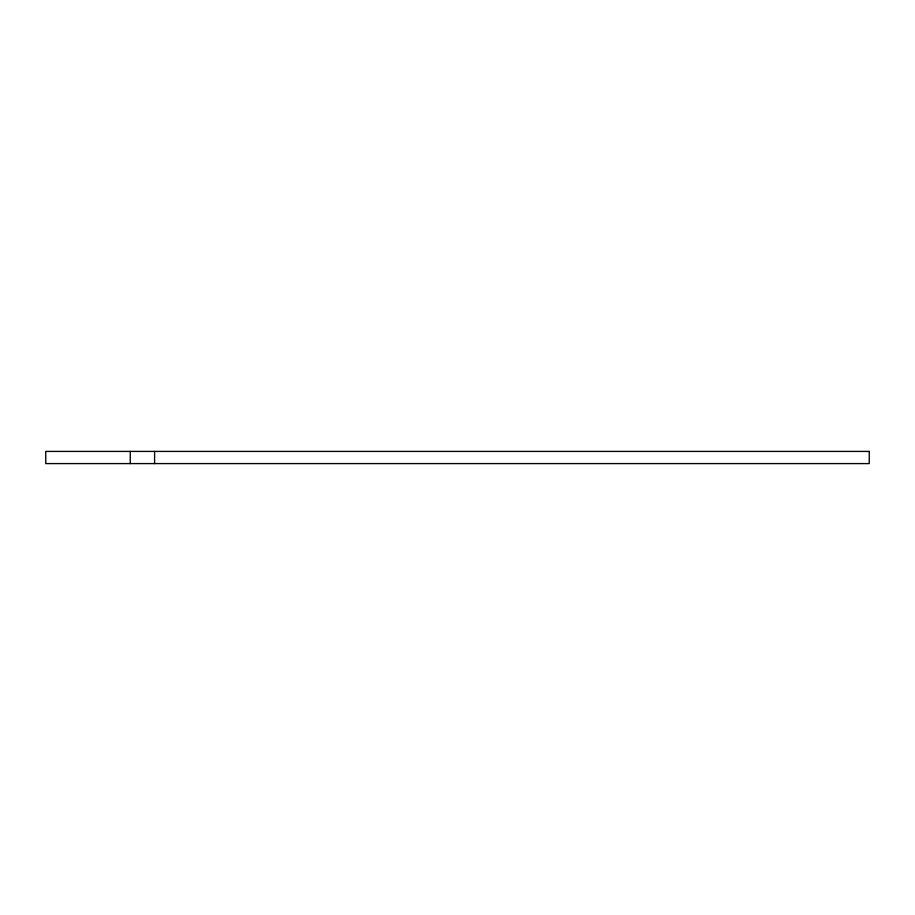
<?xml version="1.0" encoding="UTF-8"?>
<svg xmlns="http://www.w3.org/2000/svg" width="915" height="915" viewBox="0 0 915 915"><rect width="100%" height="100%" fill="white"/><g stroke="black" fill="none" stroke-linecap="round" stroke-linejoin="round"><path stroke-width="1.37" d="M154.601 451.415L154.601 463.585M130.262 451.415L130.262 463.585M869.25 451.415L45.75 451.415L45.75 463.585L869.25 463.585L869.25 451.415"/></g></svg>
